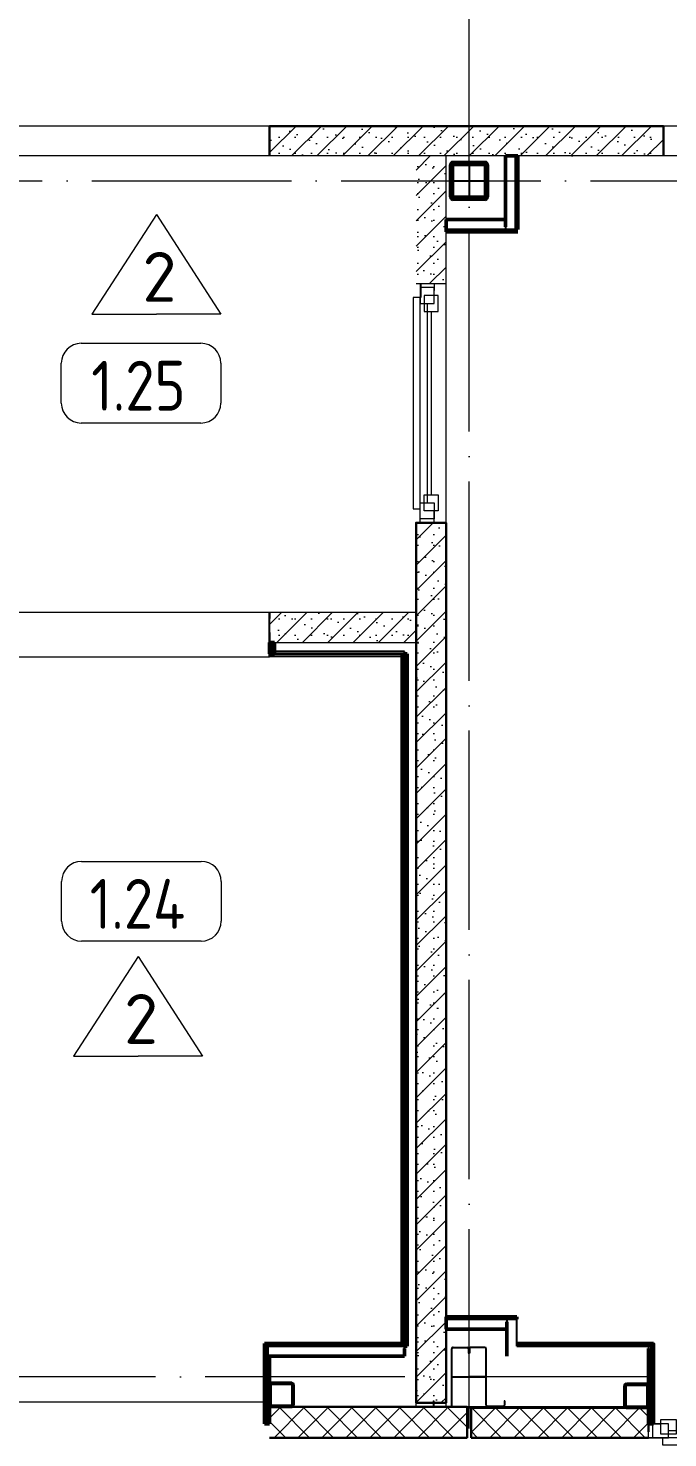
# Model space of a CAD drawing. Header units: millimetres. Extents: x 2559584 to 2748503, y -688364 to -611007.
# Drawn here: x 2699575 to 2702782, y -641851 to -634780 of the extents above; entities that cross this region are included whole.
import ezdxf

# ---------------------------------------------------------------- set-up
doc = ezdxf.new("R2010")
doc.units = ezdxf.units.MM
doc.header["$LTSCALE"] = 50
for name, pattern in [('_ШПТ__20_т__2_5__Линия сетки', [25, 20, -2.5, 0, -2.5]), ('CENTER', [50.8, 31.75, -6.35, 6.35, -6.35]), ('GOST2.303 5', [24, 20, -1.5, 1, -1.5]), ('невидимаяX2', [19.05, 12.7, -6.35])]:
    doc.linetypes.add(name, pattern=pattern)
for name, color, linetype in [('_1-1_ Внутренние стены', 7, 'Continuous'), ('размеры дв проемов', 7, 'Continuous'), ('расположение плит', 7, 'Continuous'), ('фундаменты кж', 7, 'Continuous')]:
    doc.layers.add(name, color=color, linetype=linetype)
for name, color, linetype, lineweight in [('A-Wall', 113, 'Continuous', 50), ('Марки помещений', 7, 'Continuous', 20), ('ОСИ', 251, 'CENTER', 18), ('Перекрытия', 7, 'Continuous', 18), ('Размерные', 45, 'Continuous', 15), ('Размеры', 7, 'Continuous', 9), ('Стены', 7, 'Continuous', 18), ('Стены разрез', 7, 'Continuous', 30), ('Стены штриховка', 7, 'Continuous', 30), ('Типовые аннотации', 7, 'Continuous', 18)]:
    doc.layers.add(name, color=color, linetype=linetype, lineweight=lineweight)
doc.layers.add('Вспомогательные', color=6, linetype='Continuous', plot=False)
for name, color, linetype, lineweight, true_color in [('Каркас_Импост', 7, 'Continuous', 9, 0x804000), ('Несущие колонны', 7, 'Continuous', 18, 0x800040), ('Окна', 7, 'Continuous', 9, 0x0080c0), ('Отлив', 7, 'Continuous', 9, 0x008080), ('Скрытые грани', 7, 'Continuous', 18, 0x800040)]:
    doc.layers.add(name, color=color, linetype=linetype, lineweight=lineweight, true_color=true_color)
doc.styles.add('GOST 2.304 type A', font='isocpeur.ttf')
doc.styles.add('GOST Common_1', font='GOST_Common.ttf', dxfattribs={"width": 0.9, "height": 250})
pattern_1 = [(45, (0, -30), (-60.10408, 60.10408), []), (135, (0, -30), (-60.10408, -60.10408), [])]

# ---------------------------------------------------------------- blocks, each defined once
blk = doc.blocks.new('102_Окно_1Створка_Ф_ГОСТ23166-99 - 1160х1750_1170_h-1445330-_О__L1_0_000_')
at = {"layer": 'Каркас_Импост', "color": 7, "lineweight": 18}
for p, q in [((-638.1, 475), (-638.1, 405)), ((-638.1, 475), (-603.1, 475)), ((-618.1, 475), (-538.1, 475)), ((-618.1, 405), (-618.1, 475)), ((-618.1, 475), (-538.1, 475)), ((-618.1, 405), (-618.1, 475)), ((-578.1, 385), (-578.1, 455)), ((-578.1, 455), (-498.1, 455)), ((-538.1, 475), (-538.1, 405)), ((-538.1, 475), (-538.1, 455)), ((-538.1, 440), (461.9, 440)), ((-498.1, 455), (-498.1, 385)), ((421.9, 455), (421.9, 385)), ((501.9, 455), (421.9, 455)), ((541.9, 475), (461.9, 475)), ((461.9, 475), (461.9, 405)), ((461.9, 475), (461.9, 455)), ((541.9, 475), (461.9, 475)), ((501.9, 385), (501.9, 455)), ((561.9, 475), (526.9, 475)), ((541.9, 405), (541.9, 475)), ((541.9, 405), (541.9, 475)), ((561.9, 475), (561.9, 405)), ((-638.1, 405), (-603.1, 405)), ((-538.1, 405), (-618.1, 405)), ((-578.1, 405), (-618.1, 405)), ((-498.1, 385), (-578.1, 385)), ((-498.1, 420), (421.9, 420)), ((421.9, 385), (501.9, 385)), ((461.9, 405), (541.9, 405)), ((541.9, 405), (501.9, 405)), ((561.9, 405), (526.9, 405))]:
    blk.add_line(p, q, dxfattribs=at)
at = {"layer": 'Отлив', "color": 7}
for p, q in [((491.9, 510), (-568.1, 510)), ((-568.1, 510), (-568.1, 475)), ((491.9, 475), (491.9, 510)), ((-568.1, 475), (491.9, 475))]:
    blk.add_line(p, q, dxfattribs=at)
blk = doc.blocks.new('243_КолоннаНесущая_Труба_ГОСТ 30245-2003 - 120x120x5-1167948-_О__L1_0_000_')
at = {"layer": 'Несущие колонны', "color": 7, "lineweight": 40}
for p, q in [((-60, 51), (-60, -51)), ((-55, -51), (-55, 51)), ((51, 60), (-51, 60)), ((-51, 55), (51, 55)), ((55, 51), (55, -51)), ((60, -51), (60, 51)), ((51, -55), (-51, -55)), ((-51, -60), (51, -60))]:
    blk.add_line(p, q, dxfattribs=at)
for centre, radius, start, end in [((-51, 51), 9, 90, 180), ((-51, 51), 4, 90, 180), ((51, 51), 9, 0, 90), ((51, 51), 4, 0, 90), ((-51, -51), 9, 180, 270), ((-51, -51), 4, 180, 270), ((51, -51), 9, 270, 360), ((51, -51), 4, 270, 0)]:
    blk.add_arc(centre, radius, start, end, dxfattribs=at)
blk = doc.blocks.new('243_КолоннаНесущая_Труба_ГОСТ 30245-2003 - 120x120x5-1251786-_О__L1_0_000_')
at = {"layer": 'Несущие колонны', "color": 7, "lineweight": 40}
for p, q in [((-60, 51), (-60, -51)), ((-55, -51), (-55, 51)), ((51, 60), (-51, 60)), ((-51, 55), (51, 55)), ((55, 51), (55, -51)), ((60, -51), (60, 51)), ((51, -55), (-51, -55)), ((-51, -60), (51, -60))]:
    blk.add_line(p, q, dxfattribs=at)
for centre, radius, start, end in [((-51, 51), 9, 90, 180), ((-51, 51), 4, 90, 180), ((51, 51), 9, 0, 90), ((51, 51), 4, 0, 90), ((-51, -51), 9, 180, 270), ((-51, -51), 4, 180, 270), ((51, -51), 9, 270, 360), ((51, -51), 4, 270, 0)]:
    blk.add_arc(centre, radius, start, end, dxfattribs=at)
blk = doc.blocks.new('102_Окно_1Створка_Ф_ГОСТ23166-99 - 1160х1750_1170_h-1445332-_О__L1_0_000_')
at = {"layer": 'Каркас_Импост', "color": 7, "lineweight": 18}
for p, q in [((-638.1, -475), (-638.1, -405)), ((-638.1, -405), (-603.1, -405)), ((-538.1, -405), (-618.1, -405)), ((-618.1, -405), (-618.1, -475)), ((-618.1, -405), (-618.1, -475)), ((-578.1, -405), (-618.1, -405)), ((-498.1, -385), (-578.1, -385)), ((-578.1, -385), (-578.1, -455)), ((-538.1, -475), (-538.1, -405)), ((-498.1, -455), (-498.1, -385)), ((-498.1, -420), (421.9, -420)), ((421.9, -455), (421.9, -385)), ((421.9, -385), (501.9, -385)), ((461.9, -405), (541.9, -405)), ((461.9, -475), (461.9, -405)), ((501.9, -385), (501.9, -455)), ((541.9, -405), (501.9, -405)), ((561.9, -405), (526.9, -405)), ((541.9, -405), (541.9, -475)), ((541.9, -405), (541.9, -475)), ((561.9, -475), (561.9, -405)), ((-638.1, -475), (-603.1, -475)), ((-618.1, -475), (-538.1, -475)), ((-618.1, -475), (-538.1, -475)), ((-578.1, -455), (-498.1, -455)), ((-538.1, -440), (461.9, -440)), ((-538.1, -475), (-538.1, -455)), ((501.9, -455), (421.9, -455)), ((461.9, -475), (461.9, -455)), ((541.9, -475), (461.9, -475)), ((541.9, -475), (461.9, -475)), ((561.9, -475), (526.9, -475))]:
    blk.add_line(p, q, dxfattribs=at)
at = {"layer": 'Отлив', "color": 7}
for p, q in [((491.9, -475), (-568.1, -475)), ((-568.1, -475), (-568.1, -510)), ((491.9, -510), (491.9, -475)), ((-568.1, -510), (491.9, -510))]:
    blk.add_line(p, q, dxfattribs=at)
blk = doc.blocks.new('050_Марка_Помещение_ОдноЗначение - Номер в прямоугольнике-676399-_О__L1_0_000_')
at = {"layer": 'Типовые аннотации', "color": 0, "lineweight": 9}
for p, q in [((-3, 2), (3, 2)), ((-4, -1), (-4, 1)), ((4, 1), (4, -1)), ((3, -2), (-3, -2))]:
    blk.add_line(p, q, dxfattribs=at)
for centre, start, end in [((-3, 1), 90, 180), ((3, 1), 360, 90), ((-3, -1), 180, 270), ((3, -1), 270, 0)]:
    blk.add_arc(centre, 1, start, end, dxfattribs=at)
blk = doc.blocks.new('к4')
at = {"color": 0, "linetype": 'Continuous', "lineweight": 60, "ltscale": 150}
for p, q in [((4150607.8, 536606.2), (4150607.8, 536766.2)), ((4150612.8, 536606.2), (4150612.8, 536766.2)), ((4150617.8, 536776.2), (4150777.8, 536776.2)), ((4150617.8, 536771.2), (4150777.8, 536771.2)), ((4150782.8, 536766.2), (4150782.8, 536606.2)), ((4150787.8, 536766.2), (4150787.8, 536606.2)), ((4150777.8, 536601.2), (4150617.8, 536601.2)), ((4150777.8, 536596.2), (4150617.8, 536596.2))]:
    blk.add_line(p, q, dxfattribs=at)
at = {"color": 0, "linetype": 'GOST2.303 5', "lineweight": 25, "ltscale": 150}
for p, q in [((4150697.8, 536778.2), (4150697.8, 536594.2)), ((4150605.8, 536686.2), (4150789.8, 536686.2))]:
    blk.add_line(p, q, dxfattribs=at)
at = {"color": 0, "linetype": 'Continuous', "lineweight": 60, "ltscale": 150}
for centre, radius, start, end in [((4150617.8, 536766.2), 10, 90, 180), ((4150617.8, 536766.2), 5, 90, 180), ((4150777.8, 536766.2), 10, 0, 90), ((4150777.8, 536766.2), 5, 0, 90), ((4150617.8, 536606.2), 10, 180, 270), ((4150617.8, 536606.2), 5, 180, 270), ((4150777.8, 536606.2), 5, 270, 0), ((4150777.8, 536606.2), 10, 270, 0)]:
    blk.add_arc(centre, radius, start, end, dxfattribs=at)
at = {"layer": 'Вспомогательные', "color": 0, "ltscale": 10}
blk.add_line((4150612.8, 536686.2), (4150782.8, 536686.2), dxfattribs=at)
blk = doc.blocks.new('к3')
at = {"color": 0, "linetype": 'ByBlock', "lineweight": -2, "ltscale": 200}
for p, q in [((4147425.8, 542836.2), (4147504.8, 542836.2)), ((4147425.8, 542833.2), (4147504.8, 542833.2)), ((4147769.8, 542836.2), (4147690.8, 542836.2)), ((4147769.8, 542833.2), (4147690.8, 542833.2)), ((4147417.8, 542805.7), (4147417.8, 542828.2)), ((4147417.8, 542805.7), (4147420.8, 542805.7)), ((4147420.8, 542805.7), (4147420.8, 542828.2)), ((4147509.8, 542828.2), (4147509.8, 542544.2)), ((4147512.8, 542828.2), (4147512.8, 542544.2)), ((4147682.8, 542828.2), (4147682.8, 542544.2)), ((4147685.8, 542828.2), (4147685.8, 542544.2)), ((4147774.8, 542805.7), (4147774.8, 542828.2)), ((4147777.8, 542805.7), (4147774.8, 542805.7)), ((4147777.8, 542805.7), (4147777.8, 542828.2)), ((4147593.8, 542544.2), (4147593.8, 542566.7)), ((4147593.8, 542566.7), (4147596.8, 542566.7)), ((4147596.8, 542544.2), (4147596.8, 542566.7)), ((4147598.8, 542544.2), (4147598.8, 542566.7)), ((4147601.8, 542566.7), (4147598.8, 542566.7)), ((4147601.8, 542544.2), (4147601.8, 542566.7)), ((4147517.8, 542539.2), (4147588.8, 542539.2)), ((4147517.8, 542536.2), (4147588.8, 542536.2)), ((4147677.8, 542539.2), (4147606.8, 542539.2)), ((4147677.8, 542536.2), (4147606.8, 542536.2))]:
    blk.add_line(p, q, dxfattribs=at)
for centre, radius, start, end in [((4147425.8, 542828.2), 8, 90, 180), ((4147425.8, 542828.2), 5, 90, 180), ((4147504.8, 542828.2), 8, 0, 90), ((4147504.8, 542828.2), 5, 0, 90), ((4147690.8, 542828.2), 8, 90, 180), ((4147690.8, 542828.2), 5, 90, 180), ((4147769.8, 542828.2), 8, 0, 90), ((4147769.8, 542828.2), 5, 0, 90), ((4147517.8, 542544.2), 8, 180, 270), ((4147517.8, 542544.2), 5, 180, 270), ((4147588.8, 542544.2), 8, 270, 0), ((4147588.8, 542544.2), 5, 270, 0), ((4147606.8, 542544.2), 8, 180, 270), ((4147606.8, 542544.2), 5, 180, 270), ((4147677.8, 542544.2), 5, 270, 0), ((4147677.8, 542544.2), 8, 270, 0)]:
    blk.add_arc(centre, radius, start, end, dxfattribs=at)
at = {"layer": 'Вспомогательные', "color": 0, "ltscale": 10}
for p, q in [((4147690.3, 542836.2), (4147505.3, 542836.2)), ((4147682.8, 542686.2), (4147512.8, 542686.2))]:
    blk.add_line(p, q, dxfattribs=at)
blk = doc.blocks.new('План')
at = {"layer": '_1-1_ Внутренние стены', "linetype": 'Continuous', "lineweight": 0}
h = blk.add_hatch(dxfattribs=at)
h.set_pattern_fill('ГАЗОБЕТОН_0004', color=8, style=0, pattern_type=2)
h.set_pattern_definition([(45, (63131.71, -4400.17), (-63.63961, 63.63961), []), (90, (63068.07, -4336.53), (-81, 0), [0, -54, 0, -81]), (155, (63131.71, -4272.89), (34.23208, 73.41093), [0, -39.6, 0, -68.4])])
h.paths.add_polyline_path([(20000, 6275), (20000, 6125), (21975, 6125), (21975, 6275)])
h = blk.add_hatch(dxfattribs=at)
h.set_pattern_fill('ГАЗОБЕТОН_0004', color=8, style=0, pattern_type=2)
h.set_pattern_definition([(45, (63826.71, -1982.17), (-63.63961, 63.63961), []), (90, (63763.07, -1918.53), (-81, 0), [0, -54, 0, -81]), (155, (63826.71, -1854.89), (34.23208, 73.41093), [0, -39.6, 0, -68.4])])
h.paths.add_polyline_path([(20734.8, 5485), (20734.8, 6125), (20884.8, 6125), (20884.8, 5485)])
h = blk.add_hatch(dxfattribs=at)
h.set_pattern_fill('ГАЗОБЕТОН_0004', color=8, style=0, pattern_type=2)
h.set_pattern_definition([(45, (63826.71, -7527.17), (-63.63961, 63.63961), []), (90, (63763.07, -7463.53), (-81, 0), [0, -54, 0, -81]), (155, (63826.71, -7399.89), (34.23208, 73.41093), [0, -39.6, 0, -68.4])])
h.paths.add_polyline_path([(20734.8, -130), (20734.8, 4285), (20884.8, 4285), (20884.8, -130)])
h = blk.add_hatch(dxfattribs=at)
h.set_pattern_fill('ГАЗОБЕТОН_0004', color=8, style=0, pattern_type=2)
h.set_pattern_definition([(45, (63131.71, -3712.17), (-63.63961, 63.63961), []), (90, (63068.07, -3648.53), (-81, 0), [0, -54, 0, -81]), (155, (63131.71, -3584.89), (34.23208, 73.41093), [0, -39.6, 0, -68.4])])
h.paths.add_polyline_path([(20000, 3685), (20000, 3835), (20734.8, 3835), (20734.8, 3685)])
at = {"layer": 'A-Wall', "linetype": 'Continuous', "lineweight": 18}
h = blk.add_hatch(dxfattribs=at)
h.set_pattern_fill('', color=30, scale=300, angle=-360, style=0, pattern_type=0)
h.set_pattern_definition([])
h.paths.add_polyline_path([(21245.4, 5756.1), (21245.4, 6125.2), (21232.9, 6125.2), (21232.9, 5756.1)], flags=0)
h = blk.add_hatch(dxfattribs=at)
h.set_pattern_fill('', color=30, scale=300, angle=360, style=0, pattern_type=0)
h.set_pattern_definition([])
h.paths.add_polyline_path([(21245.4, 5743.6), (21232.9, 5756.1), (20885.3, 5756.1), (20885.3, 5743.6)], flags=0)
h = blk.add_hatch(dxfattribs=at)
h.set_pattern_fill('', color=30, scale=300, style=0, pattern_type=0)
h.set_pattern_definition([])
h.paths.add_polyline_path([(21239.5, 302.3), (20884.8, 302.3), (20884.8, 289.8), (21239.5, 289.8)], flags=0)
h = blk.add_hatch(dxfattribs=at)
h.set_pattern_fill('', color=30, scale=300, style=0, pattern_type=0)
h.set_pattern_definition([])
h.paths.add_polyline_path([(20000, 167.7), (20000, 155.2), (20664.3, 155.2), (20664.3, 167.7)], flags=0)
h = blk.add_hatch(dxfattribs=at)
h.set_pattern_fill('', color=30, scale=300, style=0, pattern_type=0)
h.set_pattern_definition([])
h.paths.add_polyline_path([(21239.5, 167.3), (21239.5, 154.8), (21900.2, 154.8), (21900.2, 167.3)], flags=0)
at = {"layer": 'Стены штриховка', "lineweight": 9}
h = blk.add_hatch(dxfattribs=at)
h.set_pattern_fill('FP_5', color=8, style=0, pattern_type=2)
h.set_pattern_definition(pattern_1)
h.paths.add_polyline_path([(20859.2, -303), (20990, -303), (20990, -157), (20000, -157), (20000, -303), (20032.1, -303)], flags=0)
h.paths.add_polyline_path([(18690, -303), (18690, -157), (15010, -157), (15010, -303), (18377.9, -303)], flags=0)
h = blk.add_hatch(dxfattribs=at)
h.set_pattern_fill('FP_5', color=8, style=0, pattern_type=2)
h.set_pattern_definition(pattern_1)
h.paths.add_polyline_path([(26235.1, -303), (26990, -303), (26990, -157), (26100, -157), (26100, -303)], flags=0)
h.paths.add_polyline_path([(24900, -303), (24900, -157), (23100, -157), (23100, -303), (24787.8, -303)], flags=0)
h.paths.add_polyline_path([(21065.9, -303), (21900, -303), (21900, -157), (21010, -157), (21010, -303)], flags=0)
h = blk.add_hatch(dxfattribs=at)
h.set_pattern_fill('FP_4', color=8, style=0, pattern_type=2)
h.set_pattern_definition([(45, (-5e-10, -30.07), (-106.066, 106.066), [])])
h.paths.add_polyline_path([(20859.2, -305.1), (20990, -305.1), (20990, -303.1), (20000, -303.1), (20000, -305.1), (20032.1, -305.1)], flags=0)
h.paths.add_polyline_path([(18690, -305.1), (18690, -303.1), (15010, -303.1), (15010, -305.1), (18377.9, -305.1)], flags=0)
at = {"color": 8}
for p, q in [((21975, 6195), (21975, 6175)), ((21085, 0), (21000, 0))]:
    blk.add_line(p, q, dxfattribs=at)
at = {"color": 8, "lineweight": 9}
for p, q in [((19432.8, 5831.4), (19109.3, 5330.9)), ((19432.8, 5831.4), (19756.3, 5330.9)), ((19109.3, 5330.9), (19432.8, 5330.9)), ((19756.3, 5330.9), (19432.8, 5330.9)), ((19340.7, 2109.1), (19017.2, 1608.6)), ((19340.7, 2109.1), (19664.3, 1608.6)), ((19017.2, 1608.6), (19340.7, 1608.6)), ((19664.3, 1608.6), (19340.7, 1608.6))]:
    blk.add_line(p, q, dxfattribs=at)
at = {"layer": 'A-Wall', "color": 8, "linetype": 'Continuous', "lineweight": 50}
for p, q in [((21245.4, 6125.2), (21182.9, 6125.2)), ((21182.9, 6125.2), (21182.9, 5768.6)), ((21245.4, 5756.1), (21245.4, 6125.2)), ((21182.9, 5806.1), (20885.3, 5806.1)), ((20885.3, 5806.1), (20885.3, 5743.6)), ((20885.3, 5743.6), (21245.4, 5743.6)), ((21232.9, 5756.1), (21245.4, 5756.1)), ((20024.7, 3685), (19999.7, 3685)), ((19999.7, 3685), (19999.7, 3627.5)), ((20000, 3640), (20000, 3627.5)), ((20000, 3640), (20000, 3627.9)), ((20884.8, 302.3), (20884.8, 239.8)), ((20884.8, 239.8), (21189.5, 239.8)), ((20676.8, 105.2), (20676.8, 142.7)), ((19987.5, 105.2), (20676.8, 105.2)), ((20000, -234.3), (20000, 105.2)), ((19975, -234.3), (20000, -234.3)), ((21900.2, -235), (21925.2, -235))]:
    blk.add_line(p, q, dxfattribs=at)
at = {"layer": 'A-Wall', "color": 11, "linetype": 'Continuous', "lineweight": 25}
for p, q in [((21232.9, 5756.1), (21232.9, 6125.2)), ((21232.9, 6125.2), (21232.9, 5756.1)), ((21232.9, 5756.1), (21232.9, 5806.1)), ((20885.3, 5756.1), (21232.9, 5756.1)), ((21232.9, 5756.1), (20885.3, 5756.1)), ((21182.9, 5768.6), (21182.9, 5756.1)), ((21182.9, 5756.1), (21232.9, 5756.1)), ((20000, 3627.5), (20000, 3615)), ((20000, 3627.5), (20000, 3615)), ((20676.8, 3627.5), (20664.3, 3627.5)), ((21239.5, 167.3), (21239.5, 154.8))]:
    blk.add_line(p, q, dxfattribs=at)
at = {"layer": 'A-Wall', "color": 0, "linetype": 'Continuous', "lineweight": 25}
for p, q in [((20012.2, 3685), (20012.2, 3627.5)), ((20012.2, 3627.5), (20012.2, 3685)), ((19999.7, 3627.5), (20012.2, 3627.5)), ((20000, 3615), (20012.2, 3615)), ((20676.8, 3640), (20012.2, 3640)), ((20012.2, 3615), (20012.2, 3627.5)), ((20012.2, 3627.5), (20012.2, 3615)), ((20012.2, 3627.5), (20676.8, 3627.5)), ((20012.2, 3615), (20012.2, 3627.5)), ((20676.8, 3627.5), (20012.2, 3627.5)), ((20012.2, 3615), (20676.8, 3615)), ((20676.8, 3615), (20676.8, 3640)), ((20676.8, 3627.5), (20676.8, 155.2)), ((20676.8, 155.2), (20676.8, 3627.5)), ((21239.5, 289.8), (20884.8, 289.8)), ((20884.8, 289.8), (21239.5, 289.8)), ((21239.5, 289.8), (21189.5, 289.8)), ((21189.5, 289.8), (21189.5, 277.3)), ((21239.5, 154.8), (21239.5, 289.8)), ((19987.5, 155.2), (19975, 155.2)), ((19975, 155.2), (19987.5, 155.2)), ((19987.5, 155.2), (19987.5, 167.8)), ((19987.5, 167.8), (19987.5, 155.2)), ((20000, 155.2), (19987.5, 155.2)), ((20000, 155.2), (19987.5, 155.2)), ((19987.5, -234.3), (19987.5, 155.2)), ((19987.5, 155.2), (20000, 155.2)), ((19987.5, 155.2), (19987.5, -234.3)), ((19987.5, 155.2), (20000, 155.2)), ((20000, 167.7), (20000, 155.2)), ((20000, 155.2), (20000, 167.7)), ((20664.3, 155.2), (20000, 155.2)), ((20000, 155.2), (20664.3, 155.2)), ((20664.3, 155.2), (20664.3, 167.7)), ((20664.3, 167.7), (20664.3, 155.2)), ((20676.8, 155.2), (20664.3, 155.2)), ((20664.3, 155.2), (20676.8, 155.2)), ((20664.3, 155.2), (20676.8, 155.2)), ((20676.8, 142.7), (20676.8, 155.2)), ((21239.5, 154.8), (21900.2, 154.8)), ((21900.2, 154.8), (21900.2, 167.3)), ((21900.2, 167.3), (21900.2, 154.8)), ((21912.7, 154.8), (21900.2, 154.8)), ((21900.2, 154.8), (21900.2, 142.3)), ((21900.2, 154.8), (21912.7, 154.8)), ((21912.7, 154.8), (21900.2, 154.8)), ((21912.7, 154.8), (21912.7, 167.3)), ((21912.7, 167.3), (21912.7, 154.8)), ((21912.7, -235), (21912.7, 154.8)), ((21912.7, 104.8), (21912.7, -235))]:
    blk.add_line(p, q, dxfattribs=at)
at = {"layer": 'A-Wall', "color": 0, "linetype": 'Continuous', "lineweight": 50}
for p, q in [((20024.7, 3627.5), (20024.7, 3685)), ((20012.2, 3640), (20000, 3640)), ((20000, 3627.5), (20012.2, 3627.5)), ((20012.2, 3627.5), (20012.2, 3640)), ((20012.2, 3627.5), (20024.7, 3627.5)), ((20664.3, 3627.5), (20664.3, 167.7)), ((20689.3, 3627.5), (20676.8, 3627.5)), ((20689.3, 155.2), (20689.3, 3627.5)), ((21239.5, 302.3), (20884.8, 302.3)), ((21239.5, 289.8), (21239.5, 302.3)), ((21189.5, 277.3), (21189.5, 104.8)), ((19975, 167.8), (19975, -234.3)), ((20000, 167.8), (19975, 167.8)), ((19987.5, 155.2), (19987.5, 105.2)), ((20000, 167.7), (20000, 167.8)), ((20664.3, 167.7), (20000, 167.7)), ((20676.8, 155.2), (20689.3, 155.2)), ((20676.8, 155.2), (20689.3, 155.2)), ((21900.2, 167.3), (21239.5, 167.3)), ((21900.2, 167.3), (21900.2, 167.3)), ((21925.2, 167.3), (21900.2, 167.3)), ((21900.2, 142.3), (21900.2, -235)), ((21925.2, 154.8), (21912.7, 154.8)), ((21925.2, -235), (21925.2, 167.3)), ((21925.2, 104.8), (21925.2, 154.8))]:
    blk.add_line(p, q, dxfattribs=at)
at = {"layer": 'ОСИ', "color": 8, "linetype": '_ШПТ__20_т__2_5__Линия сетки'}
for p, q in [((21000, -4008), (21000, 13323)), ((20734.8, 5485), (20884.8, 5485)), ((21927.8, 0), (-4642.5, 0))]:
    blk.add_line(p, q, dxfattribs=at)
at = {"layer": 'ОСИ', "color": 0, "linetype": '_ШПТ__20_т__2_5__Линия сетки'}
blk.add_line((-4642.5, 6000), (47022, 6000), dxfattribs=at)
at = {"layer": 'Перекрытия', "color": 8}
for p, q in [((18693.1, -124.3), (20003.1, -124.3)), ((20734.6, -150), (20734.6, -130)), ((20990, -155.1), (21010, -155.1))]:
    blk.add_line(p, q, dxfattribs=at)
at = {"layer": 'Размеры', "color": 0, "ltscale": 75}
blk.add_line((21927.8, 170.8), (21927.8, -229.2), dxfattribs=at)
at = {"layer": 'размеры дв проемов', "color": 8}
blk.add_line((20000, 3615), (20000, 3835), dxfattribs=at)
at = {"layer": 'Скрытые грани', "color": 8}
blk.add_line((21781.7, -150), (21137.2, -150), dxfattribs=at)
at = {"layer": 'Стены', "color": 8, "linetype": 'невидимаяX2', "ltscale": 10}
for p, q in [((20000, 6275), (18690, 6275)), ((22985, 6275), (21975, 6275)), ((20000, 6125), (18690, 6125)), ((22985, 6125), (21975, 6125)), ((20000, 3835), (18690, 3835)), ((20000, 3610), (18690, 3610))]:
    blk.add_line(p, q, dxfattribs=at)
at = {"layer": 'Стены', "color": 8, "lineweight": 18}
for p, q in [((21975, 6275), (20000, 6275)), ((21975, 6125), (20000, 6125))]:
    blk.add_line(p, q, dxfattribs=at)
at = {"layer": 'Стены', "color": 8}
for p, q in [((20884.8, -147), (20884.8, 6125)), ((20760, 5415), (20760, 5485)), ((20755, 4285), (20755, 4355)), ((20734.8, 3835), (20000, 3835)), ((20000, 3685), (20734.8, 3685)), ((21970, -305.1), (21900, -305.1))]:
    blk.add_line(p, q, dxfattribs=at)
at = {"layer": 'Стены разрез', "color": 8}
for p, q in [((21975, 6275), (20000, 6275)), ((20000, 6275), (20000, 6125)), ((21975, 6275), (20000, 6275)), ((21975, 6275), (20000, 6275)), ((21975, 6275), (20000, 6275)), ((21975, 6125), (21975, 6275)), ((20884.8, 4285), (20734.8, 4285)), ((20000, 3835), (20000, 3805)), ((20000, 3735), (20000, 3615)), ((20000, -125), (20000, -235)), ((20734.6, -130), (20845, -130)), ((21900, -275), (21900, -125)), ((20990, -150), (20111, -150)), ((20990, -305.1), (20990, -155.1)), ((21789, -155), (21010, -155)), ((21010, -155.1), (21010, -305.1)), ((20000, -305.1), (20990, -305.1)), ((21010, -305.1), (21900, -305.1))]:
    blk.add_line(p, q, dxfattribs=at)
blk.add_lwpolyline([(20734.8, -130), (20734.8, 4285), (20884.8, 4285), (20884.8, -130)], close=True, dxfattribs=at)
at = {"layer": 'Стены штриховка', "color": 8, "lineweight": 9}
for p, q in [((20990, -152), (20000, -152)), ((21900, -156), (21010, -156)), ((20990, -303.1), (20000, -303.1)), ((21900, -303.1), (21010, -303.1))]:
    blk.add_line(p, q, dxfattribs=at)
at = {"layer": 'фундаменты кж', "color": 8}
blk.add_line((21180, -148), (21180, -150), dxfattribs=at)
at = {"layer": 'Марки помещений', "color": 8, "xscale": 99.99999999999993, "yscale": 99.99999999999993, "zscale": 99.99999999999993}
for p in [(19355.7, 4985.1), (19357.3, 2386.2)]:
    blk.add_blockref('050_Марка_Помещение_ОдноЗначение - Номер в прямоугольнике-676399-_О__L1_0_000_', p, dxfattribs=at)
at = {"layer": 'Несущие колонны', "color": 8}
for name, p in [('243_КолоннаНесущая_Труба_ГОСТ 30245-2003 - 120x120x5-1167948-_О__L1_0_000_', (20060, -90)), ('243_КолоннаНесущая_Труба_ГОСТ 30245-2003 - 120x120x5-1251786-_О__L1_0_000_', (21840, -95))]:
    blk.add_blockref(name, p, dxfattribs=at)
at = {"layer": 'Окна', "color": 8}
for name, p, rotation in [('102_Окно_1Створка_Ф_ГОСТ23166-99 - 1160х1750_1170_h-1445332-_О__L1_0_000_', (21230, 4846.9), 269.9999999999999), ('102_Окно_1Створка_Ф_ГОСТ23166-99 - 1160х1750_1170_h-1445330-_О__L1_0_000_', (22461.9, 170), 180)]:
    blk.add_blockref(name, p, dxfattribs=dict(at, rotation=rotation))
at = {"layer": 'Размерные', "color": 8}
blk.add_blockref('к4', (-4129697.8, -530686.2), dxfattribs=at)
at = {"layer": 'Размерные', "color": 8, "rotation": 180}
blk.add_blockref('к3', (4168597.8, 542686.2), dxfattribs=at)
at = {"color": 8, "lineweight": 9, "char_height": 250, "width": 606.076, "attachment_point": 1, "style": 'GOST 2.304 type A'}
for insert in [(19362.5, 5643.3), (19270.4, 1921)]:
    blk.add_mtext('2', dxfattribs=dict(at, insert=insert))
at = {"layer": 'Марки помещений', "color": 8, "lineweight": 9, "char_height": 250, "attachment_point": 1, "style": 'GOST Common_1'}
for s, insert, width in [('1.25', (19105.8, 5097.3), 606.076), ('1.24', (19098.4, 2498.3), 627.721)]:
    blk.add_mtext(s, dxfattribs=dict(at, insert=insert, width=width))

msp = doc.modelspace()

# ---------------------------------------------------------------- block references
at = {"layer": 'расположение плит', "color": 8}
msp.add_blockref('План', (2680785.5, -641545.9), dxfattribs=at)

doc.saveas('drawing.dxf')
